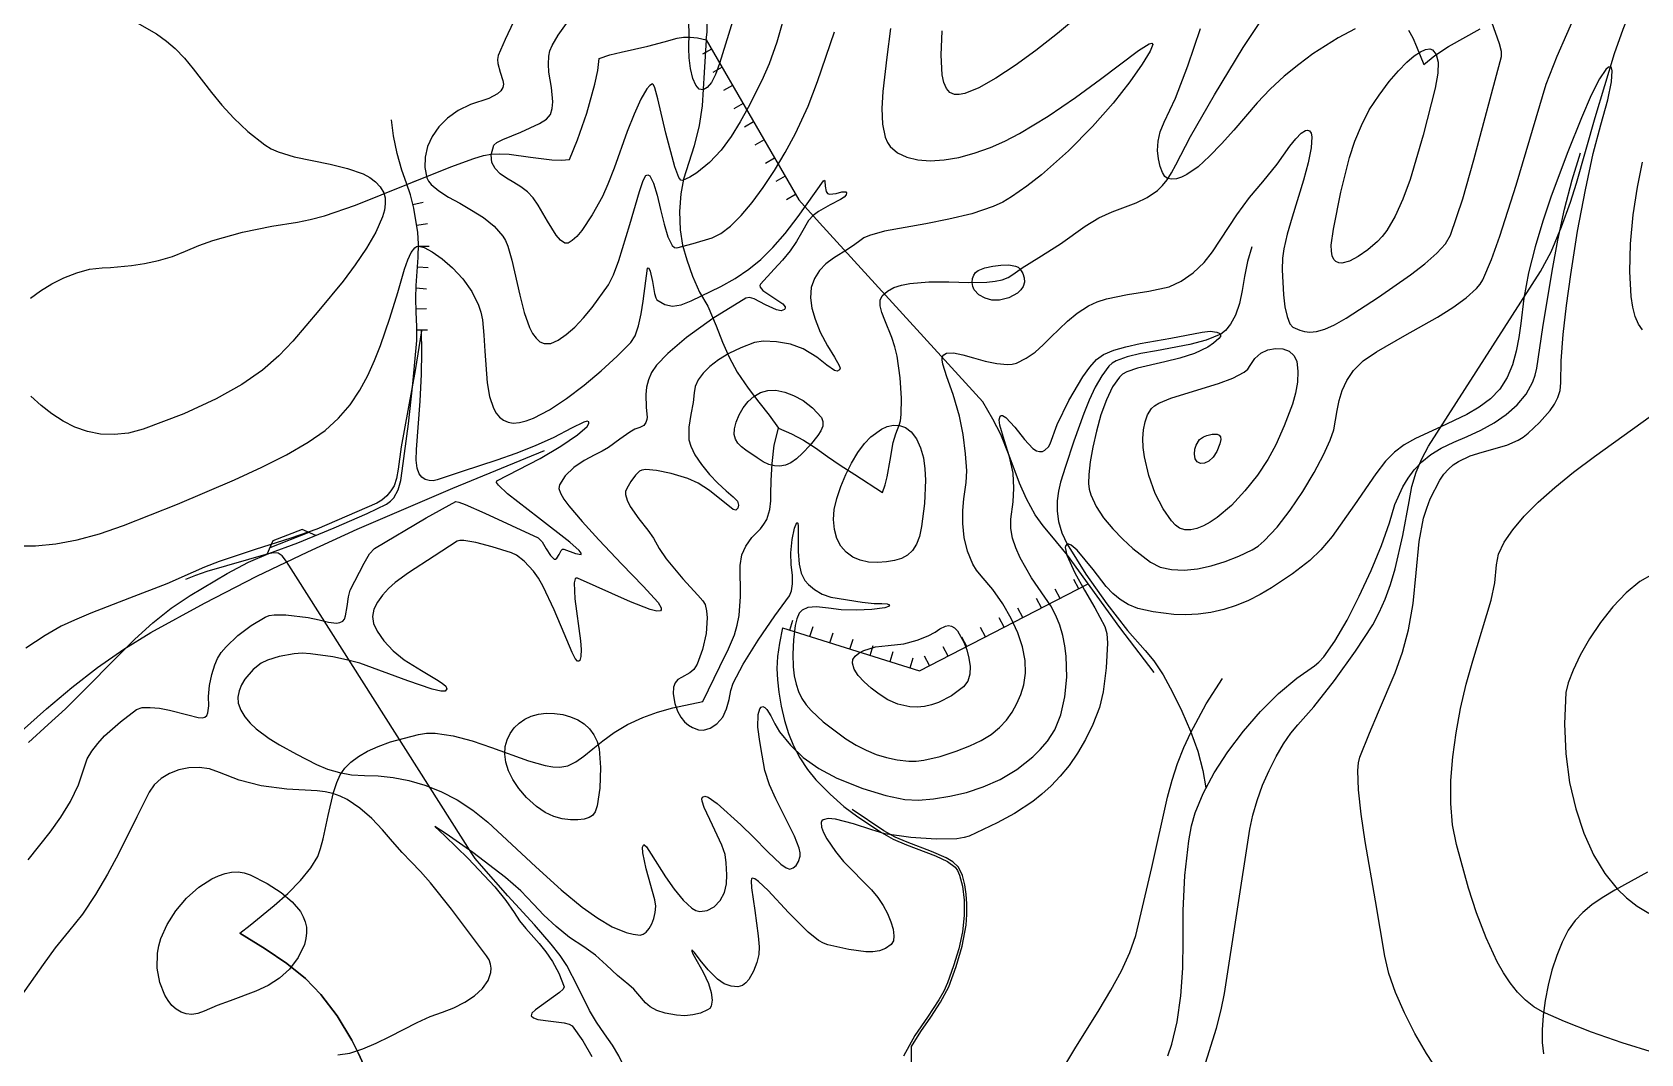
# Model space of a CAD drawing. Header units: inches. Extents: x 14835060 to 15200370, y 4673777 to 4962097.
# Drawn here: x 14921270 to 14960588, y 4809596 to 4834565 of the extents above; entities that cross this region are included whole.
import ezdxf

# ---------------------------------------------------------------- set-up
doc = ezdxf.new("R2010")
doc.units = ezdxf.units.IN
doc.header["$MEASUREMENT"] = 0
for name, color, linetype in [('1000m', 7, 'Continuous'), ('100m', 7, 'Continuous'), ('1500m', 7, 'Continuous'), ('200m', 7, 'Continuous'), ('4x', 7, 'Continuous'), ('4xÃ¦Â·Âµ', 7, 'Continuous'), ('500m', 7, 'Continuous'), ('Ã¤Â¸ÂŠÃ¦ÂžÂ—Ã©Â‰Â„Ã©ÂÂ“', 7, 'Continuous'), ('Ã¤Â¼ÂŠÃ©Â›Â»Ã©ÂšÂ§Ã©ÂÂ“BRT', 7, 'Continuous'), ('Ã¥Â·ÂžÃ¥Â¢Âƒ', 7, 'Continuous'), ('Ã¦Â°Â¸Ã¥Â®Â‰Ã§Â™Â»Ã¥Â±Â±Ã©Â‰Â„Ã©ÂÂ“', 7, 'Continuous'), ('Ã¦Â²Â³Ã¥Â·ÂÃ£ÂƒÂ»Ã¦Â¹Â–Ã¦Â²Â¼', 7, 'Continuous'), ('Ã¦Â´Â¥Ã¥Â·ÂžÃ§Â·Âš', 7, 'Continuous'), ('Ã§ÂºÂœÃ¨Â»ÂŠÃ£ÂƒÂ»Ã§Â´Â¢Ã©ÂÂ“', 7, 'Continuous'), ('Ã¨Â»ÂŠÃ¥Â»Â\xa0', 7, 'Continuous'), ('Ã¨Â‡ÂªÃ¨Â½Â‰Ã¨Â»ÂŠÃ©ÂÂ“Ã£ÂƒÂ»Ã§Â™Â»Ã¥Â±Â±Ã©ÂÂ“', 7, 'Continuous'), ('Ã©Â‹ÂÃ¥Â·ÂžÃ§Â·Âš', 7, 'Continuous')]:
    doc.layers.add(name, color=color, linetype=linetype)

msp = doc.modelspace()

# ---------------------------------------------------------------- linework, layer by layer
at = {"layer": '1000m'}
for points in [[(14947369, 4835407), (14946333, 4834530), (14945805, 4834119), (14945296, 4833750), (14944823, 4833441), (14944406, 4833208), (14944063, 4833069), (14943925, 4833040), (14943812, 4833041), (14943700, 4833089), (14943615, 4833189), (14943553, 4833335), (14943513, 4833524), (14943487, 4834006), (14943516, 4834598)], [(14939652, 4834947), (14939470, 4834321), (14939286, 4833790), (14939108, 4833386), (14938770, 4832726), (14938574, 4832370), (14938354, 4832017), (14938107, 4831682), (14937829, 4831381), (14937516, 4831128), (14937346, 4831025), (14937165, 4830940), (14937122, 4830952), (14937076, 4831017), (14936975, 4831276), (14936760, 4832099), (14936565, 4832933), (14936489, 4833205), (14936459, 4833279), (14936435, 4833302), (14936367, 4833263), (14936296, 4833184), (14936143, 4832925), (14935982, 4832563), (14935817, 4832137), (14935492, 4831243), (14935342, 4830852), (14935207, 4830550), (14934956, 4830099), (14934701, 4829720), (14934581, 4829575), (14934470, 4829470), (14934372, 4829412), (14934289, 4829409), (14934183, 4829478), (14934079, 4829600), (14933869, 4829948), (14933640, 4830340), (14933512, 4830517), (14933373, 4830665), (14933214, 4830783), (14933040, 4830889), (14932867, 4830993), (14932710, 4831104), (14932585, 4831231), (14932507, 4831383), (14932491, 4831570), (14932553, 4831801), (14932626, 4831866), (14932778, 4831943), (14933218, 4832124), (14933672, 4832331), (14933840, 4832440), (14933936, 4832549), (14933983, 4832699), (14933997, 4832861), (14933960, 4833210), (14933901, 4833587), (14933888, 4833781), (14933897, 4833977), (14933926, 4834107), (14933978, 4834236), (14934130, 4834493), (14934491, 4835003)], [(14953604, 4834648), (14953189, 4834430), (14952573, 4834033), (14952226, 4833778), (14951874, 4833490), (14951530, 4833174), (14951209, 4832835), (14950638, 4832167), (14950343, 4831836), (14950050, 4831532), (14949765, 4831276), (14949494, 4831086), (14949365, 4831023), (14949242, 4830984), (14949125, 4830971), (14949016, 4830988), (14948956, 4831035), (14948894, 4831137), (14948838, 4831284), (14948797, 4831466), (14948778, 4831674), (14948790, 4831900), (14948842, 4832132), (14948940, 4832362), (14949215, 4832952), (14949517, 4833745), (14949824, 4834658)], [(14955558, 4833197), (14955265, 4832046), (14954949, 4830966), (14954775, 4830486), (14954587, 4830065), (14954381, 4829716), (14954270, 4829572), (14954154, 4829452), (14953914, 4829248), (14953681, 4829080), (14953466, 4828965), (14953281, 4828918), (14953203, 4828926), (14953137, 4828957), (14953084, 4829013), (14953046, 4829098), (14953025, 4829212), (14953021, 4829357), (14953073, 4829752), (14953256, 4830656), (14953465, 4831499), (14953597, 4831899), (14953757, 4832287), (14953952, 4832664), (14954190, 4833029), (14954440, 4833357), (14954667, 4833622), (14954870, 4833830), (14955049, 4833983), (14955202, 4834086), (14955329, 4834143), (14955428, 4834157), (14955498, 4834133), (14955588, 4834020), (14955635, 4833833), (14955628, 4833563), (14955558, 4833197)], [(14945494, 4828353), (14945434, 4828264), (14945351, 4828187), (14945142, 4828072), (14944916, 4828015), (14944723, 4828019), (14944561, 4828066), (14944411, 4828145), (14944298, 4828268), (14944263, 4828350), (14944247, 4828450), (14944253, 4828547), (14944282, 4828627), (14944329, 4828690), (14944393, 4828739), (14944556, 4828805), (14944748, 4828843), (14944949, 4828869), (14945143, 4828875), (14945308, 4828848), (14945373, 4828818), (14945421, 4828775), (14945485, 4828670), (14945520, 4828561), (14945523, 4828454), (14945494, 4828353)], [(14938994, 4824159), (14938715, 4824348), (14938604, 4824433), (14938518, 4824520), (14938458, 4824617), (14938429, 4824731), (14938435, 4824868), (14938478, 4825035), (14938552, 4825216), (14938650, 4825386), (14938769, 4825537), (14938910, 4825662), (14939071, 4825755), (14939251, 4825808), (14939450, 4825814), (14939666, 4825767), (14939881, 4825683), (14940111, 4825560), (14940342, 4825385), (14940559, 4825144), (14940599, 4825046), (14940592, 4824938), (14940547, 4824823), (14940475, 4824705), (14940284, 4824474), (14940098, 4824277), (14939954, 4824139), (14939816, 4824041), (14939681, 4823981), (14939547, 4823956), (14939414, 4823963), (14939278, 4824001), (14939139, 4824067), (14938994, 4824159)], [(14941768, 4824676), (14942027, 4824859), (14942171, 4824924), (14942320, 4824959), (14942469, 4824956), (14942615, 4824905), (14942755, 4824798), (14942883, 4824627), (14942986, 4824406), (14943054, 4824160), (14943092, 4823895), (14943106, 4823616), (14943078, 4823042), (14943010, 4822484), (14942960, 4822242), (14942886, 4822048), (14942787, 4821897), (14942664, 4821784), (14942518, 4821703), (14942347, 4821649), (14942153, 4821618), (14941935, 4821602), (14941713, 4821611), (14941509, 4821657), (14941326, 4821738), (14941168, 4821854), (14941038, 4822004), (14940941, 4822189), (14940878, 4822407), (14940854, 4822658), (14940875, 4822899), (14940936, 4823171), (14941032, 4823461), (14941154, 4823754), (14941296, 4824035), (14941450, 4824293), (14941610, 4824511), (14941768, 4824676)], [(14950301, 4824507), (14950226, 4824318), (14950132, 4824177), (14950027, 4824083), (14949922, 4824033), (14949825, 4824027), (14949746, 4824062), (14949693, 4824139), (14949677, 4824255), (14949690, 4824377), (14949717, 4824474), (14949801, 4824606), (14949897, 4824675), (14949977, 4824705), (14950111, 4824738), (14950236, 4824741), (14950282, 4824719), (14950312, 4824676), (14950320, 4824607), (14950301, 4824507)], [(14942718, 4818080), (14942429, 4818144), (14942183, 4818249), (14941969, 4818383), (14941776, 4818533), (14941603, 4818689), (14941461, 4818843), (14941362, 4818995), (14941317, 4819141), (14941331, 4819235), (14941387, 4819318), (14941477, 4819390), (14941595, 4819452), (14941884, 4819539), (14942195, 4819574), (14942573, 4819616), (14942905, 4819704), (14943167, 4819810), (14943340, 4819904), (14943456, 4819982), (14943593, 4820049), (14943667, 4820061), (14943741, 4820050), (14943815, 4820009), (14943887, 4819933), (14944041, 4819653), (14944112, 4819468), (14944166, 4819268), (14944195, 4819066), (14944189, 4818873), (14944137, 4818701), (14944032, 4818562), (14943742, 4818345), (14943421, 4818180), (14943251, 4818122), (14943077, 4818085), (14942899, 4818070), (14942718, 4818080)]]:
    msp.add_lwpolyline(points, dxfattribs=at)
at = {"layer": '100m'}
for points in [[(14955643, 4809156), (14955347, 4809608), (14955064, 4810096), (14954808, 4810598), (14954591, 4811094), (14954428, 4811563), (14954333, 4811985), (14954105, 4813337), (14953851, 4814785), (14953750, 4815457), (14953685, 4816048), (14953670, 4816522), (14953686, 4816704), (14953720, 4816843), (14953953, 4817435), (14954178, 4817956), (14954586, 4818911), (14954760, 4819409), (14954906, 4819961), (14955020, 4820598), (14955097, 4821353), (14955170, 4822117), (14955280, 4822688), (14955354, 4822931), (14955443, 4823158), (14955677, 4823616), (14955774, 4823762), (14955884, 4823886), (14956004, 4823990), (14956134, 4824076), (14956414, 4824207), (14956712, 4824302), (14957312, 4824472), (14957589, 4824592), (14957716, 4824671), (14957834, 4824765), (14958112, 4825026), (14958371, 4825315), (14958478, 4825472), (14958562, 4825637), (14958615, 4825811), (14958632, 4825994), (14958644, 4826534), (14958692, 4827174), (14958771, 4827888), (14958874, 4828646), (14959043, 4829703), (14959233, 4830713), (14959427, 4831603), (14959611, 4832298), (14959780, 4832909), (14959870, 4833349), (14959888, 4833619), (14959873, 4833691), (14959842, 4833721), (14959796, 4833709), (14959736, 4833655), (14959580, 4833424), (14959378, 4833027), (14959139, 4832468)], [(14959139, 4832468), (14958806, 4831642), (14958394, 4830553), (14958190, 4829947), (14958003, 4829320), (14957846, 4828687), (14957731, 4828062), (14957655, 4827442), (14957608, 4827106), (14957542, 4826768), (14957449, 4826438), (14957320, 4826126), (14957145, 4825844), (14956915, 4825603), (14956635, 4825398), (14956332, 4825221), (14955696, 4824918), (14955081, 4824633), (14954806, 4824478), (14954564, 4824303), (14954347, 4824079), (14954110, 4823772), (14953592, 4823017), (14953045, 4822242), (14952771, 4821911), (14952501, 4821654), (14952073, 4821327), (14951562, 4820984), (14951284, 4820823), (14950996, 4820676), (14950700, 4820551), (14950400, 4820453), (14950081, 4820383), (14949766, 4820343), (14949463, 4820329), (14949176, 4820337), (14948671, 4820396), (14948297, 4820483), (14948061, 4820576), (14947861, 4820698), (14947685, 4820847), (14947524, 4821020), (14947201, 4821429), (14946809, 4821903), (14946667, 4822024), (14946608, 4822048), (14946562, 4822048), (14946531, 4822022), (14946518, 4821969), (14946561, 4821780), (14946755, 4821349), (14946990, 4820926), (14947240, 4820495), (14947486, 4820043), (14947533, 4819871), (14947552, 4819629), (14947524, 4819030), (14947444, 4818440), (14947357, 4818057), (14947195, 4817645), (14947015, 4817275), (14946821, 4816942), (14946615, 4816645), (14946400, 4816381), (14946178, 4816148), (14945952, 4815942), (14945725, 4815762), (14945276, 4815466), (14944853, 4815241), (14944169, 4814918), (14944050, 4814880), (14943869, 4814854), (14943365, 4814840), (14942748, 4814879), (14942110, 4814975), (14941793, 4815072), (14941345, 4815220), (14940902, 4815330), (14940726, 4815344), (14940603, 4815316), (14940572, 4815287), (14940556, 4815247), (14940563, 4815139), (14940613, 4815003), (14940694, 4814850), (14940903, 4814539), (14941101, 4814299), (14941787, 4813602), (14941936, 4813420), (14942067, 4813224), (14942175, 4813023), (14942257, 4812826), (14942311, 4812643), (14942333, 4812482), (14942319, 4812355), (14942268, 4812270), (14942128, 4812174), (14941980, 4812115), (14941819, 4812086), (14941643, 4812085), (14941231, 4812144), (14940717, 4812257), (14940608, 4812297), (14940490, 4812366), (14940239, 4812568), (14939757, 4813051), (14939259, 4813584), (14939026, 4813806), (14938935, 4813871), (14938870, 4813893), (14938853, 4813876), (14938846, 4813827), (14938854, 4813653), (14938930, 4813102), (14939016, 4812479), (14939036, 4812215), (14939027, 4812022), (14938980, 4811828), (14938901, 4811614), (14938786, 4811415), (14938714, 4811332), (14938633, 4811265), (14938517, 4811233), (14938357, 4811246), (14938182, 4811308), (14938018, 4811420), (14937795, 4811652), (14937601, 4811888), (14937459, 4812069), (14937391, 4812134), (14937390, 4812102), (14937416, 4812041), (14937525, 4811849), (14937668, 4811595), (14937798, 4811314), (14937866, 4811094), (14937891, 4810906), (14937865, 4810760), (14937830, 4810707), (14937780, 4810668), (14937605, 4810593), (14937419, 4810546), (14937224, 4810528), (14937022, 4810538), (14936744, 4810588), (14936534, 4810659), (14936377, 4810746), (14936259, 4810846), (14936073, 4811065), (14935975, 4811176), (14935852, 4811283), (14935573, 4811514), (14935307, 4811764), (14935038, 4812006), (14934751, 4812212), (14934407, 4812442), (14934078, 4812707), (14933779, 4812986), (14933525, 4813254), (14933210, 4813576), (14932838, 4813903), (14932044, 4814518), (14931388, 4814976), (14931115, 4815155), (14931360, 4814927), (14931930, 4814370), (14932576, 4813680), (14932850, 4813346), (14933050, 4813050), (14933183, 4812848), (14933333, 4812662), (14933662, 4812293), (14933829, 4812086), (14933991, 4811849), (14934142, 4811570), (14934275, 4811236), (14934250, 4811177), (14934158, 4811094), (14933865, 4810886), (14933575, 4810675), (14933486, 4810588), (14933464, 4810525), (14933520, 4810474), (14933631, 4810439), (14933946, 4810396), (14934271, 4810356), (14934394, 4810325), (14934467, 4810281), (14934727, 4809914), (14934951, 4809529)], [(14921172, 4814339), (14921708, 4815017), (14921969, 4815377), (14922205, 4815759), (14922403, 4816169), (14922548, 4816614), (14922618, 4816805), (14922729, 4816995), (14922872, 4817182), (14923042, 4817365), (14923426, 4817707), (14923820, 4818008), (14923957, 4818057), (14924151, 4818064), (14924382, 4818040), (14924627, 4817996), (14925076, 4817885), (14925327, 4817816), (14925422, 4817805), (14925491, 4817823), (14925538, 4817865), (14925567, 4817928), (14925586, 4818104), (14925582, 4818325), (14925601, 4818600), (14925658, 4818870), (14925731, 4819101), (14925800, 4819258), (14925893, 4819402), (14926009, 4819544), (14926294, 4819816), (14926624, 4820062), (14926968, 4820272), (14927067, 4820309), (14927189, 4820328), (14927474, 4820325), (14928015, 4820256), (14928282, 4820204), (14928515, 4820149), (14928711, 4820125), (14928794, 4820136), (14928867, 4820169), (14928902, 4820217), (14928930, 4820299), (14928969, 4820527), (14929001, 4820764), (14929042, 4820924), (14929383, 4821587), (14929515, 4821815), (14929638, 4821945), (14930903, 4822693), (14931629, 4823094), (14931699, 4823082), (14931850, 4823025), (14932336, 4822810), (14933638, 4822204), (14933733, 4822107), (14933837, 4821941), (14933940, 4821777), (14934029, 4821683), (14934065, 4821682), (14934097, 4821707), (14934152, 4821803), (14934203, 4821900), (14934230, 4821928), (14934262, 4821930), (14934547, 4821824), (14934689, 4821803), (14934691, 4821836), (14934641, 4821900), (14934409, 4822104), (14933645, 4822693), (14932888, 4823284), (14932665, 4823493), (14932620, 4823560), (14932629, 4823596), (14933688, 4824149), (14934195, 4824446), (14934603, 4824722), (14934833, 4824930), (14934879, 4825000), (14934880, 4825043), (14934837, 4825056), (14934750, 4825037), (14934450, 4824888), (14934022, 4824659), (14933563, 4824452), (14933091, 4824268), (14932624, 4824104), (14931778, 4823831), (14931169, 4823624), (14931073, 4823602), (14930971, 4823606), (14930875, 4823635), (14930794, 4823686), (14930731, 4823770), (14930681, 4823907), (14930656, 4824103), (14930666, 4824364), (14930756, 4825546), (14930784, 4826203), (14930792, 4826751), (14930786, 4827265), (14930628, 4826300), (14930290, 4824428), (14930215, 4823882), (14930178, 4823655), (14930116, 4823478), (14930036, 4823353), (14929936, 4823232), (14929820, 4823128), (14929691, 4823051), (14928229, 4822421), (14927595, 4822199), (14926719, 4821920), (14925842, 4821628), (14925480, 4821491), (14925208, 4821368), (14924561, 4821085), (14923646, 4820732), (14922706, 4820366), (14922302, 4820196), (14921983, 4820044), (14921590, 4819817), (14921117, 4819509)]]:
    msp.add_lwpolyline(points, dxfattribs=at)
at = {"layer": '1500m'}
msp.add_lwpolyline([(14938559, 4835390), (14938293, 4834510), (14938070, 4833797), (14937975, 4833531), (14937875, 4833334), (14937772, 4833210), (14937671, 4833156), (14937575, 4833176), (14937489, 4833269), (14937417, 4833436), (14937361, 4833677), (14937330, 4833937), (14937320, 4834166), (14937327, 4834564), (14937309, 4834941)], dxfattribs=at)
at = {"layer": '200m'}
for points in [[(14920890, 4822008), (14921355, 4822010), (14921847, 4822059), (14922368, 4822157), (14922920, 4822308), (14923506, 4822512), (14924823, 4823030), (14926218, 4823622), (14926881, 4823931), (14927488, 4824239), (14928014, 4824542), (14928432, 4824831), (14928761, 4825131), (14929040, 4825461), (14929276, 4825813), (14929474, 4826177), (14929641, 4826544), (14929783, 4826906), (14930015, 4827579), (14930207, 4828203), (14930374, 4828770), (14930455, 4829001), (14930537, 4829181), (14930622, 4829298), (14930668, 4829329), (14930715, 4829339), (14930850, 4829302), (14931049, 4829194), (14931288, 4829025), (14931544, 4828802), (14931794, 4828534), (14932014, 4828228), (14932182, 4827894), (14932239, 4827718), (14932275, 4827538), (14932311, 4827161), (14932333, 4826767), (14932389, 4825999), (14932447, 4825659), (14932544, 4825374), (14932610, 4825256), (14932691, 4825159), (14932787, 4825084), (14932901, 4825033), (14933030, 4825013), (14933178, 4825025), (14933343, 4825067), (14933522, 4825135), (14933913, 4825339), (14934333, 4825614), (14934761, 4825939), (14935178, 4826290), (14935566, 4826646), (14935905, 4826982), (14936006, 4827146), (14936088, 4827390), (14936154, 4827683), (14936205, 4827993), (14936306, 4828797), (14936324, 4828805), (14936342, 4828795), (14936374, 4828726), (14936431, 4828468), (14936483, 4828180), (14936510, 4828074), (14936539, 4828020), (14936731, 4827908), (14936923, 4827868), (14937133, 4827898), (14937380, 4827997), (14938104, 4828352), (14938453, 4828546), (14938789, 4828770), (14939083, 4829011), (14939372, 4829299), (14939671, 4829644), (14939992, 4830057), (14940613, 4830931), (14940635, 4830945), (14940645, 4830921), (14940651, 4830805), (14940675, 4830671), (14940706, 4830624), (14940757, 4830605), (14940918, 4830624), (14941063, 4830660), (14941157, 4830664), (14941173, 4830640), (14941163, 4830591), (14941117, 4830533), (14941030, 4830476), (14940776, 4830349), (14940487, 4830185), (14940355, 4830082), (14940245, 4829959), (14940075, 4829660), (14939953, 4829451), (14939797, 4829222), (14939609, 4828992), (14939407, 4828771), (14939075, 4828405), (14939059, 4828370), (14939065, 4828333), (14939128, 4828255), (14939373, 4828090), (14939616, 4827928), (14939674, 4827855), (14939677, 4827822), (14939658, 4827790), (14939575, 4827757), (14939463, 4827776), (14939193, 4827905), (14938920, 4828045), (14938805, 4828079), (14938717, 4828067), (14937905, 4827565), (14937266, 4827101), (14936805, 4826710), (14936531, 4826428), (14936411, 4826251), (14936333, 4826069), (14936289, 4825886), (14936271, 4825709), (14936281, 4825391), (14936302, 4825154), (14936296, 4825099), (14936271, 4825025), (14936217, 4824954), (14936124, 4824906), (14935998, 4824860), (14935876, 4824793), (14935630, 4824616), (14935356, 4824416), (14935199, 4824321), (14935023, 4824235), (14934758, 4824098), (14934509, 4823924), (14934300, 4823722), (14934156, 4823505), (14934146, 4823413), (14934185, 4823295), (14934267, 4823153), (14934387, 4822990), (14934714, 4822604), (14935118, 4822156), (14935680, 4821563), (14936208, 4821029), (14936568, 4820625), (14936644, 4820494), (14936648, 4820451), (14936628, 4820423), (14936534, 4820417), (14936373, 4820456), (14935893, 4820640), (14934601, 4821219), (14934567, 4821224), (14934543, 4821205), (14934517, 4821105), (14934536, 4820718), (14934670, 4819691), (14934687, 4819475), (14934684, 4819309), (14934656, 4819210), (14934630, 4819190), (14934596, 4819192), (14934540, 4819256), (14934465, 4819401), (14934271, 4819865), (14934032, 4820449), (14933763, 4821017), (14933642, 4821221), (14933521, 4821391), (14933294, 4821639), (14933107, 4821782), (14932989, 4821842), (14932513, 4821989), (14932114, 4822092), (14931820, 4822140), (14931722, 4822140), (14931660, 4822124), (14931093, 4821757), (14930468, 4821353), (14930144, 4821119), (14929981, 4820971), (14929832, 4820808), (14929709, 4820637), (14929624, 4820461), (14929587, 4820285), (14929610, 4820114), (14929704, 4819924), (14929869, 4819692), (14930091, 4819449), (14930359, 4819227), (14930783, 4818961), (14931155, 4818747), (14931292, 4818658), (14931380, 4818581), (14931409, 4818515), (14931366, 4818460), (14931255, 4818457), (14931048, 4818507), (14930451, 4818709), (14929280, 4819141), (14928955, 4819228), (14928618, 4819296), (14928075, 4819375), (14927870, 4819386), (14927670, 4819375), (14927307, 4819307), (14927025, 4819216), (14926868, 4819144), (14926673, 4818991), (14926472, 4818753), (14926388, 4818613), (14926328, 4818466), (14926299, 4818314), (14926308, 4818163), (14926368, 4817994), (14926469, 4817831), (14926599, 4817679), (14926748, 4817538), (14927059, 4817304), (14927318, 4817150), (14927735, 4816918), (14928223, 4816667), (14928492, 4816557), (14928778, 4816470), (14929078, 4816415), (14929394, 4816399), (14929731, 4816392), (14930093, 4816352), (14930473, 4816276), (14930864, 4816161), (14931260, 4816004), (14931654, 4815803), (14932039, 4815554), (14932410, 4815255), (14933582, 4814166), (14934201, 4813606), (14934714, 4813181), (14935096, 4812909), (14935447, 4812700), (14935787, 4812561), (14935958, 4812520), (14936133, 4812500), (14936203, 4812517), (14936277, 4812572), (14936349, 4812659), (14936414, 4812772), (14936467, 4812905), (14936501, 4813051), (14936511, 4813205), (14936492, 4813360), (14936278, 4814114), (14936194, 4814510), (14936190, 4814645), (14936224, 4814712), (14936285, 4814655), (14936402, 4814479), (14936752, 4813924), (14936961, 4813621), (14937178, 4813354), (14937390, 4813159), (14937490, 4813101), (14937585, 4813075), (14937769, 4813097), (14937943, 4813189), (14938089, 4813340), (14938193, 4813539), (14938238, 4813752), (14938247, 4813968), (14938233, 4814266), (14938205, 4814464), (14938129, 4814694), (14937899, 4815185), (14937692, 4815618), (14937644, 4815774), (14937641, 4815831), (14937656, 4815870), (14937713, 4815896), (14937794, 4815872), (14938014, 4815710), (14938588, 4815194), (14938904, 4814895), (14939252, 4814535), (14939569, 4814234), (14939696, 4814143), (14939792, 4814113), (14939869, 4814138), (14939941, 4814201), (14940002, 4814298), (14940044, 4814426), (14940042, 4814510), (14940013, 4814625), (14939899, 4814915), (14939623, 4815471), (14939443, 4815828), (14939292, 4816173), (14939178, 4816522), (14939110, 4816895), (14939052, 4817231), (14939005, 4817576), (14939018, 4817889), (14939054, 4818028), (14939085, 4818069), (14939127, 4818082), (14939179, 4818063), (14939227, 4818014), (14939322, 4817857), (14939421, 4817657), (14939536, 4817465), (14939801, 4817143), (14940117, 4816841), (14940494, 4816567), (14940938, 4816330), (14941571, 4816077), (14942134, 4815906), (14942597, 4815814), (14942934, 4815797), (14943303, 4815832), (14943696, 4815892), (14944104, 4815985), (14944518, 4816119), (14944932, 4816303), (14945337, 4816545), (14945725, 4816852), (14945911, 4817034), (14946089, 4817235), (14946265, 4817516), (14946409, 4817885), (14946511, 4818322), (14946560, 4818804), (14946546, 4819311), (14946512, 4819566), (14946459, 4819820), (14946384, 4820069), (14946287, 4820310), (14946166, 4820542), (14946021, 4820760), (14945695, 4821226), (14945419, 4821714), (14945312, 4821959), (14945235, 4822201), (14945191, 4822437), (14945188, 4822664), (14945245, 4823089), (14945265, 4823422), (14945245, 4823791), (14945155, 4824187), (14945025, 4824605), (14944925, 4824963), (14944909, 4825094), (14944928, 4825180), (14944951, 4825200), (14944983, 4825200), (14945065, 4825149), (14945284, 4824912), (14945524, 4824610), (14945729, 4824387), (14945817, 4824332), (14945895, 4824313), (14945965, 4824320), (14946025, 4824348), (14946112, 4824433), (14946151, 4824508), (14946326, 4824974), (14946610, 4825564), (14946947, 4826140), (14947119, 4826380), (14947282, 4826566), (14947459, 4826689), (14947704, 4826791), (14948005, 4826878), (14948348, 4826954), (14949104, 4827090), (14949864, 4827234), (14950063, 4827257), (14950229, 4827236), (14950285, 4827211), (14950316, 4827175), (14950314, 4827130), (14950275, 4827075), (14950147, 4826963), (14950002, 4826867), (14949676, 4826714), (14949320, 4826600), (14948954, 4826512), (14948285, 4826357), (14948025, 4826261), (14947923, 4826203), (14947843, 4826135), (14947675, 4825896), (14947525, 4825579), (14947393, 4825209), (14947283, 4824815), (14947196, 4824423), (14947133, 4824061), (14947097, 4823756), (14947090, 4823534), (14947107, 4823397), (14947145, 4823258), (14947274, 4822975), (14947459, 4822695), (14947682, 4822424), (14947926, 4822172), (14948173, 4821947), (14948602, 4821612), (14948841, 4821493), (14949118, 4821430), (14949423, 4821419), (14949749, 4821452), (14950087, 4821524), (14950429, 4821629), (14950765, 4821762), (14951088, 4821916), (14951232, 4822007), (14951383, 4822132), (14951699, 4822467), (14952018, 4822882), (14952324, 4823340), (14952601, 4823802), (14952831, 4824233), (14952999, 4824593), (14953087, 4824846), (14953170, 4825322), (14953218, 4825566), (14953290, 4825811), (14953402, 4826055), (14953568, 4826295), (14953805, 4826530), (14954127, 4826756), (14954821, 4827148), (14955619, 4827602), (14955994, 4827838), (14956319, 4828072), (14956571, 4828298), (14956661, 4828406), (14956723, 4828510), (14956936, 4829012), (14957144, 4829577), (14957545, 4830827), (14958271, 4833294), (14958542, 4833978), (14959017, 4835057)], [(14960629, 4827292), (14960531, 4827430), (14960453, 4827614), (14960394, 4827841), (14960352, 4828104), (14960316, 4828712), (14960335, 4829393), (14960401, 4830098), (14960503, 4830778), (14960633, 4831388)], [(14960924, 4809623), (14960134, 4809866), (14959383, 4810127), (14958719, 4810385), (14958187, 4810620), (14957970, 4810747), (14957766, 4810910), (14957576, 4811106), (14957398, 4811331), (14957233, 4811579), (14957079, 4811848), (14956805, 4812428), (14956572, 4813038), (14956376, 4813645), (14956080, 4814716), (14955987, 4815196), (14955944, 4815718), (14955947, 4816273), (14955992, 4816851), (14956072, 4817442), (14956184, 4818037), (14956323, 4818627), (14956485, 4819200), (14956929, 4820682), (14957018, 4821104), (14957058, 4821544), (14957112, 4821809), (14957247, 4822097), (14957457, 4822406), (14957736, 4822734), (14958081, 4823079), (14958485, 4823438), (14958944, 4823809), (14959452, 4824191), (14961980, 4826011)], [(14928741, 4809569), (14929036, 4809615), (14929351, 4809716), (14929680, 4809856), (14930015, 4810020), (14930680, 4810360), (14930998, 4810507), (14931296, 4810618), (14931579, 4810722), (14931845, 4810856), (14932081, 4811015), (14932274, 4811193), (14932413, 4811385), (14932484, 4811586), (14932491, 4811688), (14932476, 4811790), (14932437, 4811892), (14932374, 4811992), (14931517, 4813134), (14931006, 4813773), (14930759, 4814054), (14930531, 4814288), (14930311, 4814518), (14930080, 4814785), (14929835, 4815068), (14929570, 4815348), (14929283, 4815603), (14928967, 4815814), (14928798, 4815897), (14928619, 4815960), (14928432, 4816003), (14928235, 4816022), (14927495, 4816064), (14926870, 4816148), (14926331, 4816283), (14925845, 4816474), (14925604, 4816560), (14925353, 4816596), (14925101, 4816588), (14924857, 4816537), (14924630, 4816448), (14924426, 4816325), (14924256, 4816171), (14924127, 4815990), (14923831, 4815388), (14923383, 4814487), (14923113, 4813987), (14922816, 4813486), (14922497, 4813011), (14922159, 4812585), (14921833, 4812186), (14921536, 4811782), (14920990, 4811004)]]:
    msp.add_lwpolyline(points, dxfattribs=at)
at = {"layer": '4x'}
msp.add_lwpolyline([(14946487, 4809273), (14946758, 4809721), (14947351, 4810674), (14947638, 4811156), (14947894, 4811627), (14948102, 4812075), (14948243, 4812490), (14948639, 4814148), (14949023, 4815868), (14949132, 4816288), (14949264, 4816692), (14949416, 4817081), (14949586, 4817453), (14949962, 4818148), (14950365, 4818771)], dxfattribs=at)
at = {"layer": '4xÃ¦Â·Âµ'}
msp.add_lwpolyline([(14946487, 4809273), (14946758, 4809721), (14947351, 4810674), (14947638, 4811156), (14947894, 4811627), (14948102, 4812075), (14948243, 4812490), (14948639, 4814148), (14949023, 4815868), (14949132, 4816288), (14949264, 4816692), (14949416, 4817081), (14949586, 4817453), (14949962, 4818148), (14950365, 4818771)], dxfattribs=at)
at = {"layer": '500m'}
for points in [[(14923724, 4834862), (14924309, 4834522), (14924556, 4834346), (14924766, 4834167), (14924994, 4833930), (14925208, 4833669), (14925650, 4833093), (14925904, 4832784), (14926198, 4832464), (14926545, 4832139), (14926959, 4831810), (14927109, 4831717), (14927281, 4831640), (14927673, 4831518), (14928551, 4831338), (14928979, 4831237), (14929360, 4831101), (14929524, 4831013), (14929665, 4830907), (14929780, 4830783), (14929865, 4830636), (14929899, 4830513), (14929902, 4830373), (14929879, 4830217), (14929830, 4830049), (14929670, 4829681), (14929442, 4829287), (14929168, 4828881), (14928869, 4828480), (14928277, 4827760), (14927643, 4827014), (14927300, 4826658), (14926896, 4826306), (14926396, 4825956), (14925767, 4825601), (14924975, 4825239), (14923986, 4824865)], [(14933035, 4834819), (14932828, 4834382), (14932664, 4833997), (14932642, 4833900), (14932649, 4833798), (14932711, 4833587), (14932778, 4833385), (14932791, 4833295), (14932778, 4833215), (14932727, 4833130), (14932647, 4833059), (14932432, 4832947), (14931981, 4832795), (14931679, 4832650), (14931421, 4832467), (14931209, 4832255), (14931046, 4832019), (14930932, 4831769), (14930872, 4831511), (14930868, 4831254), (14930920, 4831004), (14930961, 4830920), (14931024, 4830840), (14931206, 4830687), (14931444, 4830536), (14931720, 4830382), (14932012, 4830216), (14932299, 4830032), (14932561, 4829823), (14932778, 4829582), (14932840, 4829476), (14932896, 4829338), (14932998, 4828989), (14933190, 4828137), (14933298, 4827716), (14933427, 4827351), (14933502, 4827202), (14933586, 4827083), (14933679, 4826999), (14933783, 4826953), (14933945, 4826960), (14934128, 4827036), (14934326, 4827173), (14934535, 4827359), (14934748, 4827583), (14934960, 4827837), (14935355, 4828387), (14935476, 4828631), (14935609, 4828988), (14935881, 4829866), (14936118, 4830674), (14936206, 4830943), (14936266, 4831065), (14936317, 4831081), (14936366, 4831050), (14936457, 4830871), (14936544, 4830581), (14936629, 4830232), (14936716, 4829876), (14936810, 4829566), (14936913, 4829353), (14936969, 4829300), (14937030, 4829291), (14937425, 4829401), (14937888, 4829541), (14938102, 4829642), (14938341, 4829826), (14938598, 4830082), (14938866, 4830400), (14939140, 4830770), (14939412, 4831182), (14939676, 4831625), (14939926, 4832090), (14940236, 4832756), (14940468, 4833359), (14940881, 4834576)], [(14942249, 4834654), (14942162, 4833956), (14942063, 4833114), (14942041, 4832698), (14942055, 4832319), (14942119, 4832001), (14942173, 4831872), (14942244, 4831767), (14942420, 4831617), (14942646, 4831510), (14942915, 4831445), (14943220, 4831423), (14943557, 4831442), (14943918, 4831503), (14944298, 4831604), (14944691, 4831747), (14945044, 4831905), (14945399, 4832089), (14946102, 4832510), (14946772, 4832967), (14947381, 4833416), (14948307, 4834116), (14948569, 4834281), (14948638, 4834297), (14948660, 4834263), (14948593, 4834101), (14948404, 4833787), (14948100, 4833353), (14947693, 4832833), (14947190, 4832258), (14946601, 4831662), (14945936, 4831078), (14945578, 4830800), (14945204, 4830537), (14944993, 4830413), (14944759, 4830305), (14944238, 4830128), (14943677, 4829992), (14943111, 4829884), (14942104, 4829698), (14941735, 4829595), (14941599, 4829535), (14941502, 4829467), (14941379, 4829372), (14941220, 4829272), (14940852, 4829042), (14940672, 4828901), (14940512, 4828739), (14940388, 4828548), (14940314, 4828325), (14940293, 4828075), (14940324, 4827821), (14940405, 4827547), (14940533, 4827237), (14940711, 4826898), (14940882, 4826620), (14940996, 4826419), (14941017, 4826352), (14941005, 4826309), (14940948, 4826282), (14940878, 4826298), (14940695, 4826424), (14940445, 4826621), (14940117, 4826824), (14939804, 4826936), (14939461, 4826999), (14939147, 4827014), (14938923, 4826981), (14938592, 4826851), (14938299, 4826709), (14938046, 4826556), (14937836, 4826397), (14937669, 4826234), (14937548, 4826069), (14937475, 4825907), (14937452, 4825749), (14937426, 4825513), (14937370, 4825222), (14937321, 4824908), (14937319, 4824599), (14937365, 4824446), (14937470, 4824238), (14937626, 4823999), (14937824, 4823754), (14938030, 4823543), (14938236, 4823358), (14938406, 4823207), (14938507, 4823101), (14938538, 4823009), (14938521, 4822929), (14938472, 4822885), (14938407, 4822902), (14937825, 4823360), (14937546, 4823540), (14937293, 4823658), (14936885, 4823780), (14936533, 4823855), (14936266, 4823875), (14936173, 4823863), (14936111, 4823834), (14936018, 4823738), (14935900, 4823585), (14935803, 4823415), (14935776, 4823336), (14935771, 4823268), (14935811, 4823124), (14935887, 4822972), (14936101, 4822668), (14936322, 4822396), (14936459, 4822198), (14936593, 4821948), (14936769, 4821692), (14937177, 4821202), (14937540, 4820804), (14937662, 4820664), (14937718, 4820577), (14937754, 4820423), (14937769, 4820250), (14937743, 4819869), (14937657, 4819477), (14937525, 4819119), (14937443, 4818991), (14937347, 4818905), (14937144, 4818796), (14937055, 4818742), (14936985, 4818667), (14936944, 4818555), (14936940, 4818391), (14936978, 4818159), (14937042, 4817971), (14937124, 4817824), (14937217, 4817712), (14937315, 4817629), (14937409, 4817572), (14937559, 4817511), (14937680, 4817508), (14937839, 4817558), (14938005, 4817663), (14938148, 4817823), (14938243, 4818029), (14938302, 4818258), (14938348, 4818477), (14938400, 4818653), (14938648, 4819120), (14939017, 4819704), (14939422, 4820297), (14939778, 4820791), (14939831, 4820911), (14939854, 4821082), (14939851, 4821296), (14939824, 4821543), (14939813, 4821840), (14939844, 4822169), (14939900, 4822445), (14939962, 4822585), (14939983, 4822569), (14939993, 4822493), (14939996, 4822217), (14939996, 4821870), (14940017, 4821565), (14940069, 4821346), (14940152, 4821164), (14940245, 4821067), (14940395, 4820944), (14940583, 4820830), (14940792, 4820758), (14941557, 4820633), (14941848, 4820602), (14942034, 4820598), (14942167, 4820596), (14942221, 4820566), (14942200, 4820526), (14942107, 4820493), (14941796, 4820455), (14941417, 4820441), (14941040, 4820451), (14940733, 4820488), (14940442, 4820522), (14940230, 4820501), (14940091, 4820442), (14940019, 4820363), (14939963, 4820224), (14939922, 4820066), (14939875, 4819718), (14939864, 4819364), (14939874, 4819052), (14939898, 4818832), (14939941, 4818632), (14940004, 4818450), (14940086, 4818283), (14940188, 4818129), (14940308, 4817983), (14940606, 4817707), (14941154, 4817297), (14941406, 4817141), (14941653, 4817014), (14941899, 4816913), (14942151, 4816837), (14942414, 4816784), (14942696, 4816751), (14942875, 4816750), (14943067, 4816771), (14943467, 4816863), (14943855, 4816992), (14944190, 4817122), (14944469, 4817254), (14944709, 4817403), (14944912, 4817569), (14945083, 4817751), (14945224, 4817947), (14945340, 4818156), (14945432, 4818378), (14945505, 4818612), (14945549, 4818897), (14945538, 4819209), (14945475, 4819540), (14945362, 4819886), (14945202, 4820239), (14944997, 4820594), (14944750, 4820944), (14944463, 4821282), (14944353, 4821418), (14944262, 4821564), (14944129, 4821882), (14944053, 4822219), (14944021, 4822556), (14944021, 4822876), (14944042, 4823162), (14944100, 4823557), (14944114, 4823843), (14944086, 4824260), (14944023, 4824731), (14943932, 4825182), (14943777, 4825713), (14943630, 4826141), (14943530, 4826451), (14943510, 4826557), (14943516, 4826628), (14943554, 4826683), (14943614, 4826716), (14943786, 4826726), (14944015, 4826683), (14944280, 4826609), (14944563, 4826528), (14944845, 4826464), (14945108, 4826440), (14945226, 4826450), (14945331, 4826479), (14945569, 4826598), (14945781, 4826748), (14945978, 4826920), (14946169, 4827109), (14946577, 4827504), (14946814, 4827696), (14947088, 4827873), (14947299, 4827972), (14947532, 4828047), (14948039, 4828150), (14948563, 4828232), (14949057, 4828345), (14949352, 4828479), (14949647, 4828683), (14949912, 4828932), (14950120, 4829200), (14950711, 4830103), (14951023, 4830525), (14951351, 4830910), (14951696, 4831340), (14952013, 4831779), (14952155, 4831960), (14952283, 4832094), (14952395, 4832163), (14952445, 4832168), (14952490, 4832151), (14952531, 4832096), (14952551, 4832006), (14952534, 4831736), (14952458, 4831373), (14952342, 4830949), (14952067, 4830043), (14951945, 4829625), (14951859, 4829272), (14951829, 4829038), (14951819, 4828757), (14951852, 4828143), (14951891, 4827856), (14951943, 4827614), (14952007, 4827439), (14952079, 4827355), (14952253, 4827279), (14952365, 4827248), (14952500, 4827236), (14952664, 4827252), (14952862, 4827306), (14953101, 4827410), (14953385, 4827573), (14953385, 4827573)], [(14953385, 4827573), (14954175, 4828085), (14954962, 4828635), (14955309, 4828904), (14955599, 4829160), (14955815, 4829394), (14955937, 4829600), (14956236, 4830488), (14956507, 4831441), (14957179, 4833970), (14957181, 4834096), (14957137, 4834279), (14956943, 4834808)], [(14952179, 4826521), (14952209, 4826272), (14952195, 4826011), (14952147, 4825742), (14952072, 4825471), (14951873, 4824946), (14951664, 4824479), (14951472, 4824121), (14951216, 4823737), (14950913, 4823354), (14950580, 4823001), (14950237, 4822706), (14950066, 4822589), (14949900, 4822497), (14949739, 4822433), (14949587, 4822401), (14949445, 4822404), (14949316, 4822447), (14949217, 4822515), (14949115, 4822619), (14948910, 4822912), (14948720, 4823294), (14948562, 4823731), (14948456, 4824190), (14948428, 4824417), (14948419, 4824638), (14948432, 4824847), (14948470, 4825040), (14948533, 4825214), (14948626, 4825365), (14948699, 4825433), (14948805, 4825498), (14949098, 4825620), (14949866, 4825854), (14950263, 4825975), (14950618, 4826106), (14950890, 4826252), (14950983, 4826333), (14951041, 4826419), (14951151, 4826592), (14951300, 4826718), (14951475, 4826799), (14951658, 4826833), (14951835, 4826822), (14951992, 4826766), (14952111, 4826666), (14952179, 4826521)], [(14923986, 4824865), (14923622, 4824767), (14923274, 4824729), (14922940, 4824744), (14922620, 4824807), (14922316, 4824913), (14922025, 4825058), (14921749, 4825235), (14921488, 4825439), (14921241, 4825667)], [(14960878, 4821320), (14960567, 4821138), (14960228, 4820865), (14959904, 4820524), (14959604, 4820141), (14959336, 4819739), (14959109, 4819342), (14958931, 4818975), (14958811, 4818661), (14958757, 4818426), (14958721, 4817663), (14958753, 4816928), (14958847, 4816231), (14958996, 4815581), (14959193, 4814987), (14959432, 4814457), (14959707, 4814002), (14960010, 4813631), (14960241, 4813409), (14960498, 4813203), (14960781, 4813030)], [(14933593, 4815642), (14933355, 4815858), (14933163, 4816077), (14933015, 4816297), (14932911, 4816513), (14932847, 4816722), (14932822, 4816921), (14932834, 4817106), (14932881, 4817274), (14932956, 4817425), (14933054, 4817560), (14933173, 4817676), (14933311, 4817773), (14933468, 4817847), (14933642, 4817897), (14933831, 4817921), (14934035, 4817917), (14934239, 4817886), (14934431, 4817832), (14934606, 4817756), (14934761, 4817657), (14934894, 4817537), (14935002, 4817394), (14935080, 4817230), (14935127, 4817046), (14935159, 4816591), (14935141, 4816089), (14935076, 4815659), (14935027, 4815509), (14934968, 4815421), (14934883, 4815373), (14934760, 4815335), (14934605, 4815313), (14934426, 4815312), (14934228, 4815338), (14934019, 4815398), (14933805, 4815497), (14933593, 4815642)], [(14926600, 4813967), (14927011, 4813755), (14927356, 4813537), (14927629, 4813310), (14927827, 4813072), (14927896, 4812948), (14927945, 4812821), (14927973, 4812689), (14927979, 4812552), (14927962, 4812411), (14927923, 4812264), (14927775, 4811954), (14927560, 4811667), (14927312, 4811442), (14927037, 4811266), (14926741, 4811124), (14926111, 4810891), (14925790, 4810774), (14925472, 4810637), (14925318, 4810581), (14925173, 4810561), (14925036, 4810574), (14924909, 4810617), (14924792, 4810687), (14924686, 4810781), (14924592, 4810897), (14924511, 4811031), (14924390, 4811342), (14924329, 4811692), (14924335, 4812056), (14924365, 4812237), (14924414, 4812412), (14924567, 4812757), (14924782, 4813092), (14925045, 4813401), (14925341, 4813668), (14925659, 4813874), (14925821, 4813950), (14925984, 4814004), (14926144, 4814035), (14926302, 4814041), (14926454, 4814019), (14926600, 4813967)]]:
    msp.add_lwpolyline(points, dxfattribs=at)
at = {"layer": 'Ã¤Â¸ÂŠÃ¦ÂžÂ—Ã©Â‰Â„Ã©ÂÂ“'}
for points in [[(14937746, 4834375), (14937767, 4834565), (14937766, 4834808)], [(14930418, 4830874), (14930305, 4831193), (14930194, 4831603), (14930104, 4832035), (14930052, 4832422)], [(14927057, 4821824), (14927763, 4822083), (14928652, 4822449), (14929462, 4822804), (14929932, 4823030), (14930028, 4823099), (14930106, 4823182), (14930218, 4823382), (14930283, 4823610), (14930316, 4823846), (14930466, 4824992), (14930577, 4825970), (14930670, 4827033), (14930675, 4827372), (14930659, 4827721), (14930646, 4828062), (14930658, 4828377), (14930708, 4829054), (14930714, 4829390), (14930700, 4829668), (14930599, 4830262), (14930518, 4830588), (14930418, 4830874)], [(14927057, 4821824), (14927763, 4822083), (14928652, 4822449), (14929462, 4822804), (14929932, 4823030), (14930028, 4823099), (14930106, 4823182), (14930218, 4823382), (14930283, 4823610), (14930316, 4823846), (14930466, 4824992), (14930577, 4825970), (14930670, 4827033), (14930675, 4827372), (14930659, 4827721), (14930646, 4828062), (14930658, 4828377), (14930708, 4829054), (14930714, 4829390), (14930700, 4829668), (14930599, 4830262), (14930518, 4830588), (14930418, 4830874)], [(14930670, 4827033), (14930675, 4827372), (14930659, 4827721), (14930646, 4828062), (14930658, 4828377), (14930708, 4829054), (14930714, 4829390), (14930700, 4829668), (14930599, 4830262), (14930518, 4830588), (14930418, 4830874)], [(14930430, 4830845), (14930667, 4830942)], [(14930578, 4830354), (14930828, 4830413)], [(14930675, 4829850), (14930929, 4829889)], [(14930715, 4829339), (14930971, 4829339)], [(14930696, 4828826), (14930952, 4828810)], [(14930652, 4828315), (14930908, 4828296)], [(14930655, 4827802), (14930912, 4827815)], [(14930676, 4827289), (14930933, 4827292)]]:
    msp.add_lwpolyline(points, dxfattribs=at)
at = {"layer": 'Ã¤Â¼ÂŠÃ©Â›Â»Ã©ÂšÂ§Ã©ÂÂ“BRT'}
msp.add_lwpolyline([(14948692, 4818913), (14947854, 4820019), (14946578, 4821781), (14946193, 4822244), (14945980, 4822501), (14945789, 4822770), (14945576, 4823157), (14945405, 4823540), (14945151, 4824222), (14944942, 4824729), (14944750, 4825109), (14944503, 4825527), (14940514, 4829907), (14940006, 4830465)], dxfattribs=at)
at = {"layer": 'Ã¥Â·ÂžÃ¥Â¢Âƒ'}
for points in [[(14926347, 4812546), (14926602, 4812740), (14927186, 4813219), (14927516, 4813518), (14927826, 4813830), (14928082, 4814138), (14928250, 4814421), (14928316, 4814612), (14928379, 4814853), (14928503, 4815418), (14928639, 4815983), (14928716, 4816225), (14928801, 4816417), (14928911, 4816574), (14929059, 4816723), (14929246, 4816862), (14929470, 4816991), (14929730, 4817110), (14930025, 4817218), (14930715, 4817402), (14930911, 4817429), (14931118, 4817430), (14931559, 4817368), (14932023, 4817243), (14932495, 4817082), (14933405, 4816755), (14933812, 4816642), (14933997, 4816610), (14934167, 4816599), (14934362, 4816634), (14934555, 4816729), (14934756, 4816872), (14934974, 4817048), (14935218, 4817244), (14935497, 4817446), (14935819, 4817641), (14936193, 4817815), (14936558, 4817945), (14936927, 4818051), (14937666, 4818210), (14938078, 4819059), (14938289, 4819496), (14938434, 4819838), (14938504, 4820075), (14938549, 4820312), (14938586, 4820772), (14938576, 4821532), (14938613, 4821788), (14938711, 4822005), (14938864, 4822211), (14939068, 4822430), (14939157, 4822540), (14939223, 4822658), (14939299, 4822899), (14939324, 4823115), (14939326, 4823271), (14939331, 4823608), (14939353, 4824026), (14939409, 4824470), (14939515, 4824886), (14939828, 4824750), (14940124, 4824592), (14940414, 4824409), (14940709, 4824198), (14941019, 4823983), (14941375, 4823756), (14942052, 4823317), (14942121, 4823504), (14942170, 4823700), (14942241, 4824109), (14942318, 4824533), (14942377, 4824746), (14942459, 4824958), (14942492, 4825066), (14942512, 4825218), (14942519, 4825623), (14942484, 4826116), (14942412, 4826643), (14942356, 4826876), (14942279, 4827103), (14942107, 4827525), (14942039, 4827712), (14941997, 4827876), (14941996, 4828015), (14942047, 4828124), (14942175, 4828237), (14942334, 4828322), (14942519, 4828383), (14942725, 4828425), (14943183, 4828461), (14943674, 4828460), (14944160, 4828449), (14944606, 4828457), (14944804, 4828476), (14944978, 4828512), (14945124, 4828566), (14945238, 4828642), (14945467, 4828804), (14945872, 4829056), (14946402, 4829396), (14947011, 4829821), (14947345, 4830031), (14947664, 4830178), (14948256, 4830393), (14948526, 4830521), (14948777, 4830699), (14948896, 4830817), (14949009, 4830958), (14949118, 4831127), (14949221, 4831326), (14949581, 4832015), (14950169, 4833037), (14950872, 4834189), (14951583, 4835266)], [(14954912, 4834617), (14955016, 4834426), (14955108, 4834213), (14955288, 4833779), (14955555, 4833993), (14955889, 4834213), (14956664, 4834649)], [(14921233, 4828068), (14921474, 4828242), (14921749, 4828411), (14922047, 4828563), (14922359, 4828687), (14922675, 4828771), (14922984, 4828803), (14923188, 4828812), (14923697, 4828860), (14924018, 4828910), (14924359, 4828982), (14924700, 4829081), (14925021, 4829210), (14925342, 4829349), (14925687, 4829472), (14926413, 4829675), (14927126, 4829824), (14927754, 4829923), (14928061, 4829983), (14928412, 4830080), (14929171, 4830341), (14930430, 4830845), (14931505, 4831278), (14932067, 4831480), (14932302, 4831549), (14932486, 4831587), (14932691, 4831595), (14932928, 4831580), (14933453, 4831509), (14933974, 4831444), (14934206, 4831434), (14934404, 4831451), (14934600, 4831934), (14934828, 4832589), (14935025, 4833294), (14935094, 4833627), (14935131, 4833925), (14935393, 4834010), (14935669, 4834078), (14936314, 4834221), (14936715, 4834332), (14937033, 4834418), (14937187, 4834441), (14937350, 4834444), (14937533, 4834424), (14937746, 4834375), (14937693, 4833578), (14937650, 4832765), (14937575, 4832283), (14937449, 4831790), (14937193, 4830976), (14937124, 4830617), (14937096, 4830180), (14937111, 4829736), (14937169, 4829356), (14937270, 4828999), (14937408, 4828603), (14937580, 4828212), (14937782, 4827868), (14937987, 4827389), (14938147, 4826989), (14938304, 4826626), (14938502, 4826259), (14938767, 4825864), (14939033, 4825519), (14939286, 4825201), (14939515, 4824886)], [(14960755, 4814034), (14959956, 4813592), (14959647, 4813410), (14959387, 4813236), (14959167, 4813054), (14958980, 4812852), (14958816, 4812615), (14958667, 4812329), (14958532, 4811998), (14958417, 4811642), (14958322, 4811271), (14958250, 4810898), (14958201, 4810532), (14958177, 4810186), (14958180, 4809869), (14958211, 4809593)], [(14929373, 4809315), (14929240, 4809623), (14929084, 4809931), (14928721, 4810524), (14928329, 4811043), (14927954, 4811438), (14927491, 4811801), (14926962, 4812161), (14926347, 4812546)]]:
    msp.add_lwpolyline(points, dxfattribs=at)
at = {"layer": 'Ã¦Â°Â¸Ã¥Â®Â‰Ã§Â™Â»Ã¥Â±Â±Ã©Â‰Â„Ã©ÂÂ“'}
for points in [[(14946851, 4820962), (14946734, 4821190)], [(14939606, 4820006), (14942955, 4818957), (14947082, 4821081)], [(14946395, 4820727), (14946277, 4820956)], [(14945482, 4820258), (14945365, 4820486)], [(14945938, 4820492), (14945821, 4820721)], [(14939606, 4820006), (14939533, 4819631), (14939490, 4819307), (14939475, 4819016), (14939484, 4818740), (14939518, 4818435), (14939578, 4818092), (14939659, 4817743), (14939755, 4817424), (14939877, 4817126), (14940033, 4816828), (14940218, 4816546), (14940426, 4816296), (14940777, 4815943), (14941110, 4815644), (14941453, 4815387), (14942028, 4815009), (14942312, 4814844), (14942641, 4814700), (14943353, 4814432), (14943640, 4814295), (14943829, 4814157), (14943888, 4814074), (14943938, 4813966), (14944010, 4813691), (14944046, 4813353), (14944050, 4812977), (14944009, 4812579), (14943919, 4812166), (14943793, 4811748), (14943642, 4811330), (14943549, 4811124), (14943433, 4810918), (14943152, 4810494), (14942847, 4810041), (14942565, 4809540)], [(14939790, 4819948), (14939866, 4820193)], [(14940280, 4819795), (14940356, 4820040)], [(14944569, 4819788), (14944452, 4820016)], [(14945026, 4820023), (14944908, 4820251)], [(14940769, 4819641), (14940846, 4819886)], [(14941259, 4819488), (14941336, 4819733)], [(14941749, 4819335), (14941826, 4819579)], [(14944113, 4819553), (14943996, 4819781)], [(14942239, 4819181), (14942315, 4819426)], [(14942729, 4819028), (14942805, 4819273)], [(14943200, 4819083), (14943083, 4819311)], [(14943657, 4819318), (14943539, 4819546)]]:
    msp.add_lwpolyline(points, dxfattribs=at)
at = {"layer": 'Ã¦Â²Â³Ã¥Â·ÂÃ£ÂƒÂ»Ã¦Â¹Â–Ã¦Â²Â¼'}
for points in [[(14949026, 4809547), (14949128, 4809829), (14949255, 4810378), (14949345, 4811015), (14949394, 4811690), (14949399, 4812355), (14949400, 4813100), (14949445, 4813958), (14949541, 4814798), (14949610, 4815169), (14949696, 4815485), (14949890, 4815962), (14950161, 4816465), (14950495, 4816977), (14950877, 4817482), (14951295, 4817961), (14951733, 4818399), (14952178, 4818778), (14952616, 4819080), (14952722, 4819166), (14952842, 4819299), (14953112, 4819685), (14953407, 4820195), (14953708, 4820784), (14953994, 4821406), (14954247, 4822016), (14954447, 4822570), (14954575, 4823022), (14954772, 4823457), (14954899, 4823668), (14955051, 4823871), (14955234, 4824063), (14955452, 4824241), (14955710, 4824402), (14956014, 4824543), (14956347, 4824682), (14956679, 4824840), (14957000, 4825019), (14957299, 4825224), (14957563, 4825457), (14957783, 4825721), (14957947, 4826019), (14958004, 4826182), (14958043, 4826355), (14958194, 4827347), (14958419, 4828727), (14958561, 4829482), (14958723, 4830236), (14958906, 4830957), (14959111, 4831613)], [(14951081, 4829320), (14950972, 4828957), (14950901, 4828594), (14950845, 4828248), (14950779, 4827937), (14950680, 4827652), (14950562, 4827429), (14950439, 4827271), (14950324, 4827182), (14949964, 4827039), (14949568, 4826931), (14948750, 4826778), (14948369, 4826710), (14948035, 4826632), (14947768, 4826534), (14947666, 4826474), (14947589, 4826404), (14947414, 4826166), (14947253, 4825885), (14947106, 4825573), (14946971, 4825242), (14946732, 4824567), (14946529, 4823951), (14946406, 4823564), (14946356, 4823344), (14946325, 4823110), (14946322, 4822862), (14946355, 4822602), (14946434, 4822331), (14946568, 4822052), (14947026, 4821318), (14947537, 4820592), (14948040, 4819946), (14948476, 4819454), (14948683, 4819202), (14948910, 4818856), (14949144, 4818439), (14949372, 4817973), (14949581, 4817482), (14949757, 4816990), (14949886, 4816520), (14949955, 4816095)], [(14921013, 4817479), (14921621, 4818029), (14922239, 4818551), (14922869, 4819039), (14923512, 4819488), (14924170, 4819891), (14925484, 4820612), (14926761, 4821268), (14928004, 4821868), (14929216, 4822421), (14931553, 4823422), (14933791, 4824344)]]:
    msp.add_lwpolyline(points, dxfattribs=at)
at = {"layer": 'Ã¦Â´Â¥Ã¥Â·ÂžÃ§Â·Âš'}
for points in [[(14959948, 4834042), (14960156, 4834638), (14960406, 4835262)], [(14958139, 4828717), (14958393, 4829199), (14958649, 4829807), (14958869, 4830409), (14959015, 4830873), (14959470, 4832483), (14959948, 4834042)], [(14958139, 4828717), (14958393, 4829199), (14958649, 4829807), (14958869, 4830409), (14959015, 4830873), (14959470, 4832483), (14959948, 4834042)], [(14955402, 4824446), (14958139, 4828717)], [(14949908, 4809241), (14950220, 4810224), (14950333, 4810673), (14950410, 4811072), (14951033, 4815090), (14951103, 4815429), (14951210, 4815790), (14951345, 4816158), (14951502, 4816521), (14951674, 4816864), (14951854, 4817173), (14952034, 4817435), (14952209, 4817635), (14952599, 4818075), (14953104, 4818724), (14953617, 4819441), (14954034, 4820083), (14954193, 4820381), (14954336, 4820711), (14954466, 4821070), (14954582, 4821451), (14954775, 4822261), (14954923, 4823098), (14954994, 4823465), (14955096, 4823813), (14955232, 4824141), (14955402, 4824446)], [(14949908, 4809241), (14950220, 4810224), (14950333, 4810673), (14950410, 4811072), (14951033, 4815090), (14951103, 4815429), (14951210, 4815790), (14951345, 4816158), (14951502, 4816521), (14951674, 4816864), (14951854, 4817173), (14952034, 4817435), (14952209, 4817635), (14952599, 4818075), (14953104, 4818724), (14953617, 4819441), (14954034, 4820083), (14954193, 4820381), (14954336, 4820711), (14954466, 4821070), (14954582, 4821451), (14954775, 4822261), (14954923, 4823098), (14954994, 4823465), (14955096, 4823813), (14955232, 4824141), (14955402, 4824446)]]:
    msp.add_lwpolyline(points, dxfattribs=at)
at = {"layer": 'Ã§ÂºÂœÃ¨Â»ÂŠÃ£ÂƒÂ»Ã§Â´Â¢Ã©ÂÂ“'}
for points in [[(14937875, 4834153), (14937653, 4834025)], [(14937746, 4834375), (14940006, 4830465)], [(14938132, 4833709), (14937909, 4833580)], [(14938388, 4833264), (14938166, 4833136)], [(14938645, 4832820), (14938423, 4832691)], [(14938902, 4832376), (14938680, 4832247)], [(14939159, 4831931), (14938937, 4831803)], [(14939416, 4831487), (14939194, 4831358)], [(14939673, 4831042), (14939450, 4830914)], [(14939929, 4830598), (14939707, 4830470)]]:
    msp.add_lwpolyline(points, dxfattribs=at)
at = {"layer": 'Ã¨Â»ÂŠÃ¥Â»Â\xa0'}
for points in [[(14928200, 4822260), (14927869, 4822408), (14927150, 4822132), (14927002, 4821801), (14927002, 4821801)], [(14928035, 4822334), (14927076, 4821966)]]:
    msp.add_lwpolyline(points, dxfattribs=at)
at = {"layer": 'Ã¨Â‡ÂªÃ¨Â½Â‰Ã¨Â»ÂŠÃ©ÂÂ“Ã£ÂƒÂ»Ã§Â™Â»Ã¥Â±Â±Ã©ÂÂ“'}
for points in [[(14942763, 4806584), (14942763, 4809772), (14942990, 4810140), (14943234, 4810496), (14943471, 4810857), (14943673, 4811236), (14943854, 4811727), (14944002, 4812229), (14944096, 4812743), (14944116, 4813003), (14944115, 4813265), (14944099, 4813497), (14944069, 4813728), (14944010, 4813952), (14943909, 4814161), (14943770, 4814291), (14943607, 4814389), (14943255, 4814542), (14942655, 4814766), (14942364, 4814892), (14942087, 4815050), (14941310, 4815567)], [(14926347, 4812546), (14926962, 4812161), (14927491, 4811801), (14927954, 4811438), (14928329, 4811043), (14928721, 4810524), (14929084, 4809931), (14929240, 4809623), (14929373, 4809315)]]:
    msp.add_lwpolyline(points, dxfattribs=at)
at = {"layer": 'Ã©Â‹ÂÃ¥Â·ÂžÃ§Â·Âš'}
for points in [[(14921181, 4817205), (14921662, 4817641), (14922086, 4818031), (14922507, 4818448), (14923353, 4819310), (14923782, 4819731), (14924220, 4820127), (14924668, 4820487), (14925130, 4820798), (14926035, 4821334), (14926557, 4821610), (14927057, 4821824)], [(14927771, 4821182), (14927489, 4821627), (14927383, 4821765), (14927283, 4821832), (14927173, 4821843), (14927037, 4821814), (14925539, 4821381), (14925260, 4821289), (14925015, 4821188)], [(14932017, 4814495), (14927771, 4821182)], [(14936896, 4799524), (14936896, 4804010), (14936888, 4804680), (14936858, 4805232), (14936796, 4805719), (14936691, 4806193), (14936143, 4808237), (14936020, 4808635), (14935885, 4808980), (14935613, 4809545), (14935456, 4809805), (14935262, 4810082), (14935063, 4810369), (14934892, 4810657), (14934610, 4811236), (14934340, 4811752), (14934172, 4812000), (14933958, 4812274), (14933551, 4812745), (14932898, 4813457), (14932252, 4814188), (14932101, 4814369), (14932017, 4814495)], [(14936896, 4799524), (14936896, 4804010), (14936888, 4804680), (14936858, 4805232), (14936796, 4805719), (14936691, 4806193), (14936144, 4808237), (14936020, 4808635), (14935885, 4808980), (14935613, 4809545), (14935456, 4809805), (14935262, 4810082), (14935063, 4810369), (14934892, 4810657), (14934610, 4811236), (14934340, 4811752), (14934172, 4812000), (14933958, 4812274), (14933551, 4812745), (14932898, 4813457), (14932252, 4814188), (14932101, 4814369), (14932017, 4814495)]]:
    msp.add_lwpolyline(points, dxfattribs=at)

doc.saveas('drawing.dxf')
